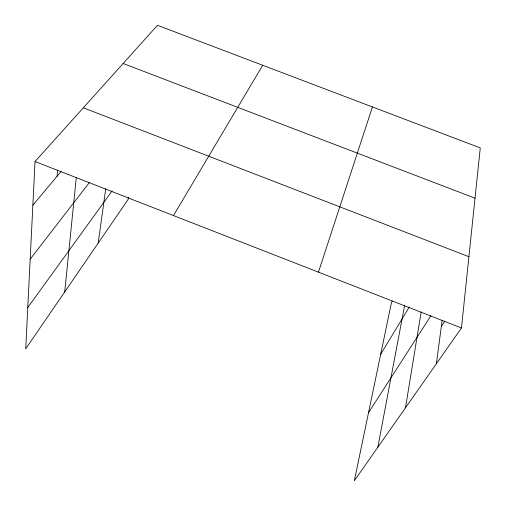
<?xml version="1.0" encoding="UTF-8"?>
<svg xmlns="http://www.w3.org/2000/svg" width="506" height="506" viewBox="0 0 506 506"><rect width="100%" height="100%" fill="white"/><g stroke="black" fill="none" stroke-linecap="round" stroke-linejoin="round"><path stroke-width="0.76" d="M392.245 301.146L391.48 302.48L354.364 480.7L461.466 327.989L480.27 147.916L157.48 25.3L35.034 161.528L25.73 348.805L128.024 199.604L128.41 197.353M57.077 176.271L57.557 170.022M64.711 291.949L76.311 177.245M436.393 363.738L442.155 320.254M98.17 243.152L105.754 188.63M405.489 407.804L421.182 311.892M377.855 447.203L404.673 305.099M318.451 272.165L372.441 106.956M173.488 215.569L262.703 65.274M380.676 354.352L409.234 307.085M368.545 412.63L430.948 315.681M441.34 326.408L444.837 321.183M27.779 307.553L112.104 190.901M30.183 259.154L89.473 182.407M32.865 205.183L61.074 171.496M123.154 63.49L475.02 198.181M83.332 107.791L468.91 256.706M35.034 161.528L461.466 327.989"/></g></svg>
